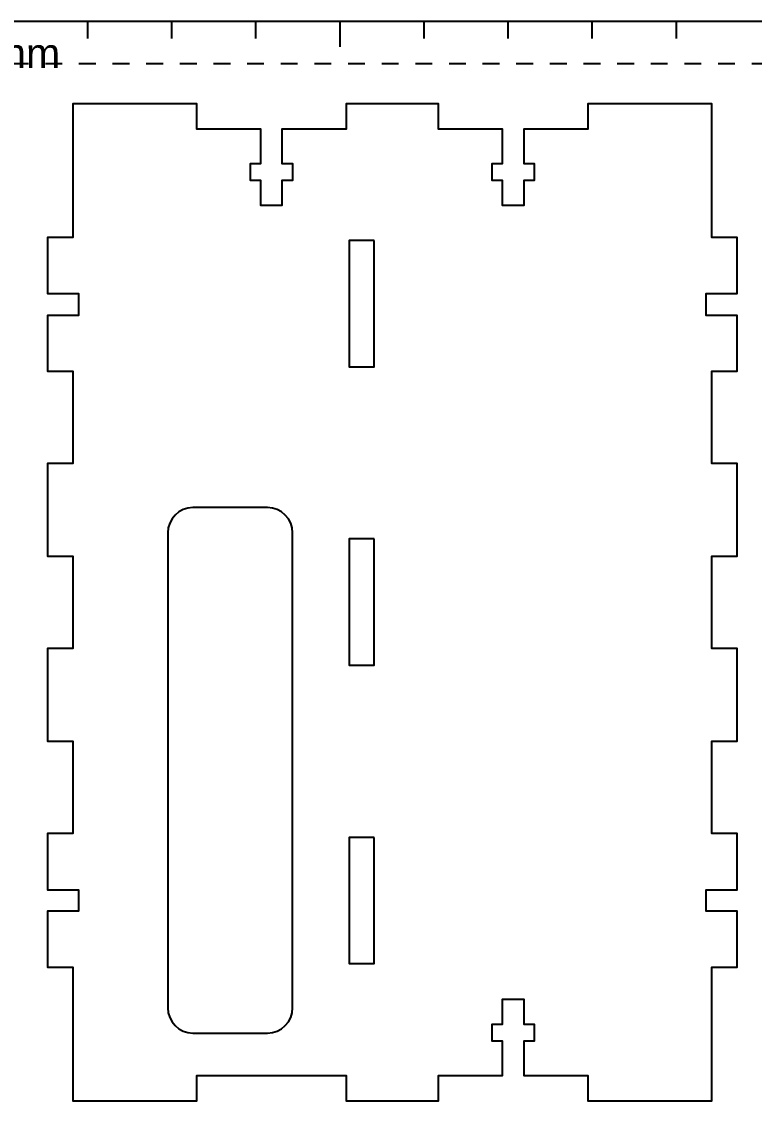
# Model space of a CAD drawing. Header units: millimetres. Extents: x 0 to 730, y -431 to 0.
# Drawn here: x 112.2 to 199.3, y -128.8 to 0 of the extents above; entities that cross this region are included whole.
import ezdxf

# ---------------------------------------------------------------- set-up
doc = ezdxf.new("R2010")
doc.units = ezdxf.units.MM
doc.header["$MEASUREMENT"] = 0
doc.linetypes.add('Hidden', pattern=[4, 2, -2])
for name, color, linetype, true_color in [('Laser$Cut', 5, 'Continuous', 0x0000ff), ('LaserBed', 7, 'Continuous', 0xffffff), ('LaserBed$Guides', 7, 'Hidden', 0xffffff), ('LaserBed$Scale', 7, 'Continuous', 0xffffff)]:
    doc.layers.add(name, color=color, linetype=linetype, true_color=true_color)

msp = doc.modelspace()

# ---------------------------------------------------------------- linework, layer by layer
at = {"layer": 'Laser$Cut'}
for p, q in [((141.41, -57.8), (132.55, -57.8)), ((129.55, -60.8), (129.55, -115.48)), ((144.41, -117.29), (144.41, -60.8)), ((129.55, -115.48), (129.55, -117.29)), ((132.55, -120.29), (134.36, -120.29)), ((134.36, -120.29), (141.41, -120.29))]:
    msp.add_line(p, q, dxfattribs=at)
for points in [[(143.13, -125.36), (150.76, -125.36), (150.76, -128.36), (161.76, -128.36), (161.76, -125.36), (161.76, -125.36), (169.38, -125.36), (169.38, -121.26), (168.13, -121.26), (168.13, -119.24), (169.38, -119.24), (169.38, -116.26), (171.88, -116.26), (171.88, -119.24), (173.13, -119.24), (173.13, -121.26), (171.88, -121.26), (171.88, -125.36), (179.51, -125.36), (179.51, -125.36), (179.51, -128.36), (194.26, -128.36), (194.26, -112.46), (197.26, -112.46), (197.26, -105.81), (193.56, -105.81), (193.56, -103.25), (197.26, -103.25), (197.26, -96.56), (194.26, -96.56), (194.26, -85.56), (197.26, -85.56), (197.26, -74.56), (194.26, -74.56), (194.26, -63.56), (197.26, -63.56), (197.26, -52.56), (194.26, -52.56), (194.26, -41.56), (197.26, -41.56), (197.26, -34.96), (193.56, -34.96), (193.56, -32.34), (197.26, -32.34), (197.26, -25.66), (194.26, -25.66), (194.26, -9.76), (179.51, -9.76), (179.51, -12.76), (179.51, -12.78), (171.88, -12.78), (171.88, -16.88), (173.13, -16.88), (173.13, -18.9), (171.88, -18.9), (171.88, -21.88), (169.38, -21.88), (169.38, -18.9), (168.13, -18.9), (168.13, -16.88), (169.38, -16.88), (169.38, -12.78), (161.76, -12.78), (161.76, -12.76), (161.76, -9.76), (150.76, -9.76), (150.76, -12.76), (150.76, -12.77), (143.13, -12.77), (143.13, -16.87), (144.38, -16.87), (144.38, -18.88), (143.13, -18.88), (143.13, -21.87), (140.63, -21.87), (140.63, -18.88), (139.38, -18.88), (139.38, -16.87), (140.63, -16.87), (140.63, -12.77), (133.01, -12.77), (133.01, -12.76), (133.01, -9.76), (118.26, -9.76), (118.26, -25.66), (115.26, -25.66), (115.26, -32.34), (118.96, -32.34), (118.96, -34.96), (115.26, -34.96), (115.26, -41.56), (118.26, -41.56), (118.26, -52.56), (115.26, -52.56), (115.26, -63.56), (118.26, -63.56), (118.26, -74.56), (115.26, -74.56), (115.26, -85.56), (118.26, -85.56), (118.26, -96.56), (115.26, -96.56), (115.26, -103.25), (118.96, -103.25), (118.96, -105.81), (115.26, -105.81), (115.26, -112.46), (118.26, -112.46), (118.26, -128.36), (133.01, -128.36), (133.01, -125.36), (140.63, -125.36)], [(154.11, -26.04), (151.11, -26.04), (151.11, -41.04), (154.11, -41.04)], [(154.11, -61.53), (151.11, -61.53), (151.11, -76.53), (154.11, -76.53)], [(154.11, -97.02), (151.11, -97.02), (151.11, -112.02), (154.11, -112.02)]]:
    msp.add_lwpolyline(points, close=True, dxfattribs=at)
for centre, start, end in [((132.55, -60.8), 90, 180), ((141.41, -60.8), 0, 90), ((132.55, -117.29), 180, 270), ((141.41, -117.29), 270, 0)]:
    msp.add_arc(centre, 3, start, end, dxfattribs=at)
at = {"layer": 'LaserBed', "color": 7, "true_color": 0xffffff}
msp.add_lwpolyline([(0, -430), (730, -430), (730, 0), (0, 0)], close=True, dxfattribs=at)
at = {"layer": 'LaserBed$Guides'}
msp.add_lwpolyline([(725, -5), (5, -5), (5, -425), (725, -425)], close=True, dxfattribs=at)
at = {"layer": 'LaserBed$Scale'}
for p, q in [((120, 0), (120, -2)), ((130, 0), (130, -2)), ((140, 0), (140, -2)), ((150, 0), (150, -3)), ((160, 0), (160, -2)), ((170, 0), (170, -2)), ((180, 0), (180, -2)), ((190, 0), (190, -2))]:
    msp.add_line(p, q, dxfattribs=at)

# ---------------------------------------------------------------- texts
at = {"layer": 'LaserBed$Scale', "insert": (100.47, -5.55), "char_height": 3.5, "width": 18.997, "attachment_point": 7, "line_spacing_factor": 0.963855}
msp.add_mtext('\\fArial;100mm', dxfattribs=at)

doc.saveas('drawing.dxf')
